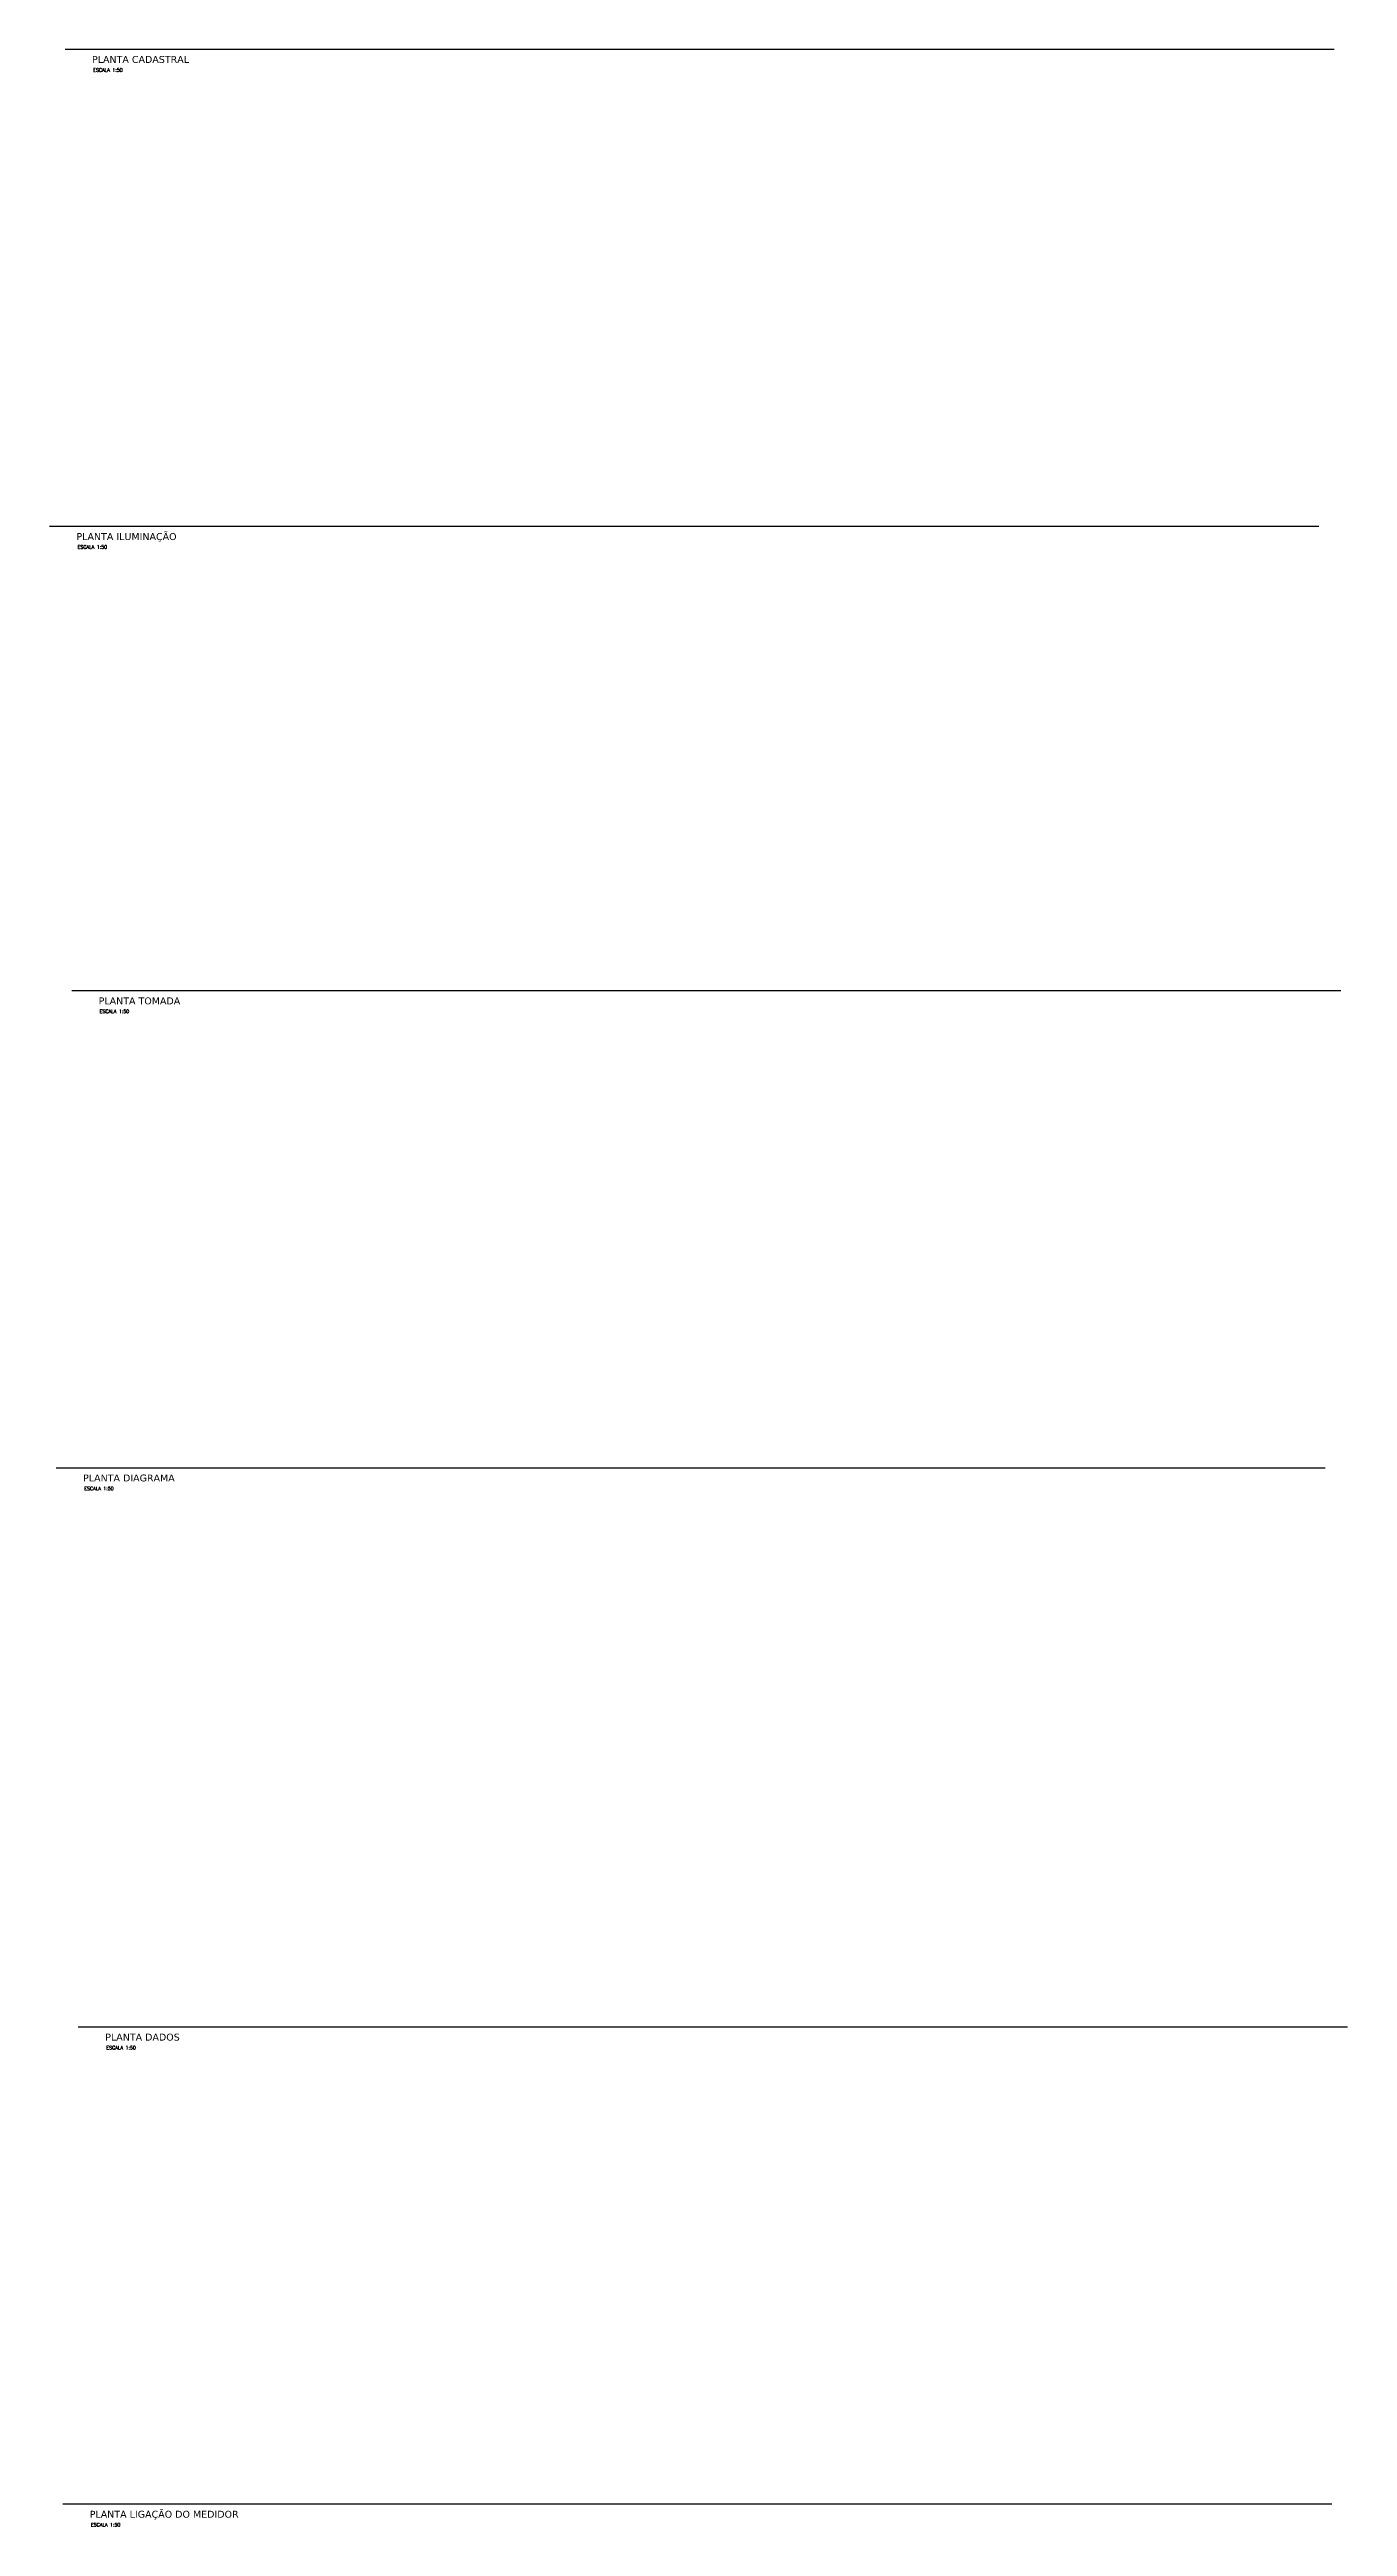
# Model space of a CAD drawing. Header units: millimetres. Extents: x 421 to 5436, y -1186 to -112.
# Drawn here: x 421 to 983, y -1186 to -112 of the extents above.
import ezdxf

# ---------------------------------------------------------------- set-up
doc = ezdxf.new("R2010")
doc.units = ezdxf.units.MM
doc.linetypes.add('LNT', pattern=[20000.1, 20000, -0.1])
doc.layers.add('LNT', color=5, linetype='LNT')
doc.layers.add('TEXTO', color=2, linetype='Continuous')
doc.styles.add('3', font='verdana.ttf')
doc.styles.add('SKK-TXT1', font='SIMPLEX.SHX')

msp = doc.modelspace()

# ---------------------------------------------------------------- linework, layer by layer
at = {"layer": 'LNT', "color": 5}
for p, q in [((977.622, -112.457), (427.342, -112.457)), ((970.897, -319.333), (420.618, -319.333)), ((980.498, -520.682), (430.218, -520.682)), ((973.773, -727.558), (423.493, -727.558)), ((983.373, -970.022), (433.094, -970.022)), ((976.648, -1176.898), (426.369, -1176.898))]:
    msp.add_line(p, q, dxfattribs=at)

# ---------------------------------------------------------------- texts
at = {"layer": 'LNT', "style": '3'}
for s, p in [('PLANTA CADASTRAL', (439.009, -118.251, -1.79)), ('PLANTA ILUMINAÇÃO', (432.284, -325.128, -1.79)), ('PLANTA TOMADA', (441.885, -526.476, -1.79)), ('PLANTA DIAGRAMA', (435.16, -733.352, -1.79)), ('PLANTA DADOS', (444.761, -975.816, -1.79)), ('PLANTA LIGAÇÃO DO MEDIDOR', (438.036, -1182.692, -1.79))]:
    msp.add_text(s, height=3, dxfattribs=at).set_placement(p)
at = {"layer": 'TEXTO', "style": 'SKK-TXT1'}
for p in [(439.499, -122.057, -1.79), (432.774, -328.933, -1.79), (442.375, -530.282, -1.79), (435.65, -737.158, -1.79), (445.25, -979.622, -1.79), (438.526, -1186.498, -1.79)]:
    msp.add_text('ESCALA 1:50', height=1.5, dxfattribs=at).set_placement(p)

doc.saveas('drawing.dxf')
